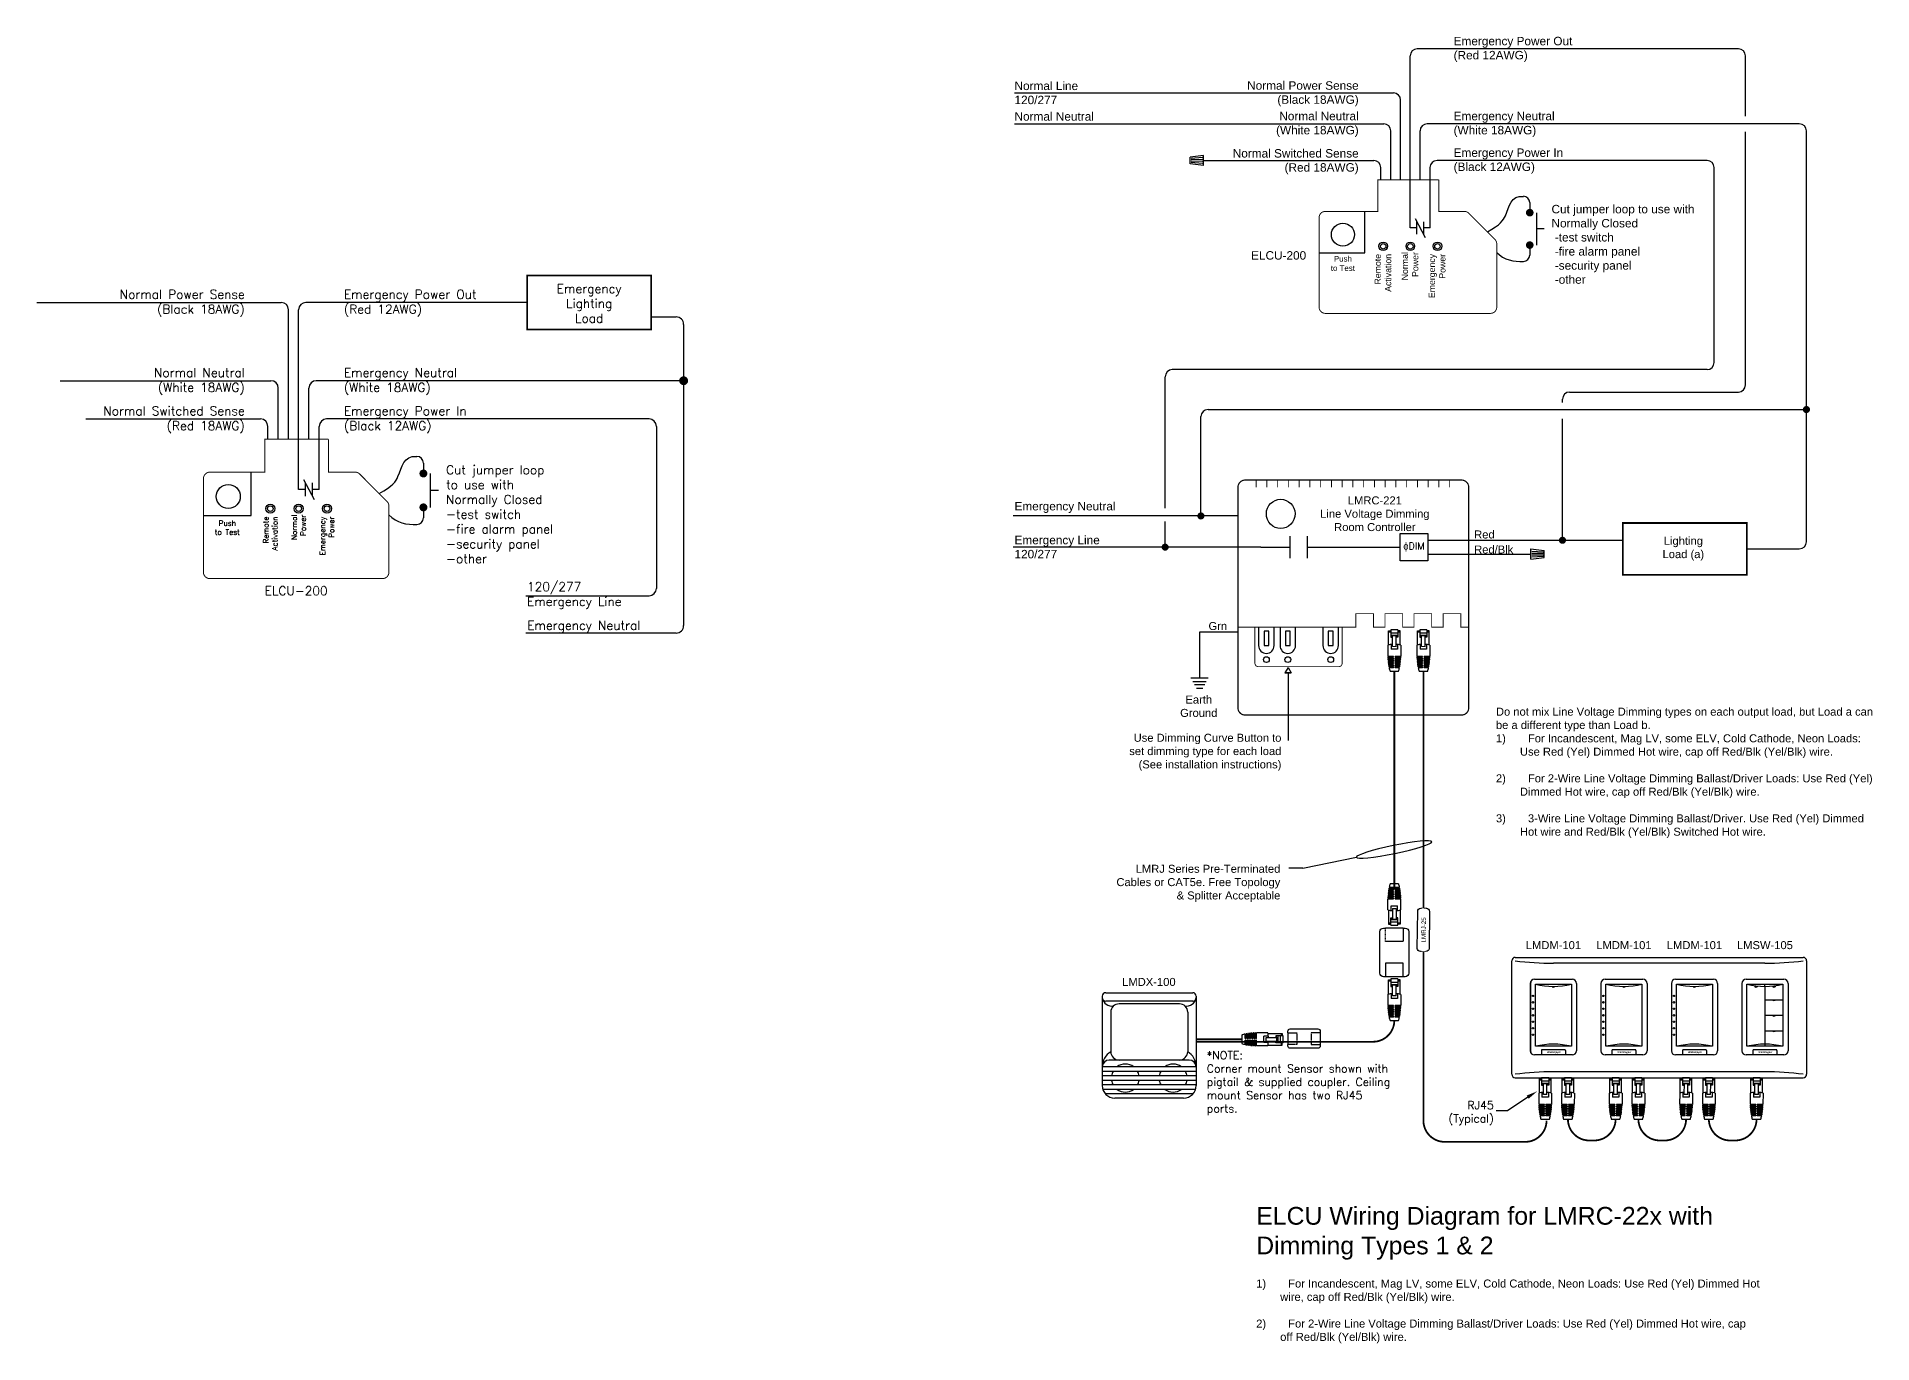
# Model space of a CAD drawing. Header units: inches. Extents: x 59 to 3361, y -1026 to 1732.
# Drawn here: x 59 to 575, y 29 to 396 of the extents above; entities that cross this region are included whole.
import ezdxf

# ---------------------------------------------------------------- set-up
doc = ezdxf.new("R2010")
doc.units = ezdxf.units.IN
doc.header["$MEASUREMENT"] = 0
doc.linetypes.add('HIDDEN', pattern=[0.375, 0.25, -0.125])
doc.layers.add('WS_DETAIL', color=7, linetype='Continuous')
doc.styles.add('ARIAL', font='arial.ttf')
doc.styles.add('ROMANS', font='ROMANS.shx', dxfattribs={"height": 0.0625})

# ---------------------------------------------------------------- blocks, each defined once
blk = doc.blocks.new('ELCU-200_TW')
for p, q in [((-72.97, 77.67), (-4.22, 77.67)), ((64.95, 77.67), (2.74, 77.67)), ((-2.14, 39.22), (-2.14, 75.6)), ((0.67, 25.08), (0.67, 75.6)), ((99.85, 73.59), (106.85, 73.59)), ((108.97, 71.48), (108.97, -13.21)), ((-66.36, 55.66), (-7.12, 55.66)), ((-5.05, 39.22), (-5.05, 53.58)), ((3.57, 39.22), (3.57, 53.58)), ((108.97, 55.66), (5.65, 55.66)), ((-59.11, 44.9), (-10.03, 44.9)), ((-7.95, 39.22), (-7.95, 42.82)), ((6.48, 25.08), (6.48, 42.82)), ((99.23, 44.9), (8.56, 44.9)), ((35.78, 32.51), (35.78, 29.57)), ((-12.65, 17.75), (-12.65, 29.95)), ((2.09, 27.88), (5.03, 22.28)), ((2.59, 23.23), (2.59, 26.93)), ((4.53, 26.93), (4.53, 23.23)), ((37.71, 29.57), (37.71, 20.04)), ((2.59, 25.08), (0.67, 25.08)), ((6.48, 25.08), (4.53, 25.08)), ((40.02, 24.81), (37.71, 24.81)), ((-26.09, 17.75), (-12.65, 17.75)), ((35.78, 20.04), (35.78, 17.1)), ((64.56, -4.83), (99.23, -4.83)), ((106.85, -15.33), (64.56, -15.33))]:
    blk.add_line(p, q)
at = {"linetype": 'Continuous'}
blk.add_line((101.31, 42.82), (101.31, -2.75), dxfattribs=at)
at = {"linetype": 'Continuous', "const_width": 0.522}
blk.add_lwpolyline([(64.95, 70.08), (99.85, 70.08), (99.85, 85.26), (64.95, 85.26)], close=True, dxfattribs=at)
at = {"linetype": 'Continuous'}
for points, const_width in [([(108.34, 55.66, 1), (109.59, 55.66, 1)], 1.25), ([(35.22, 29.57, -1), (36.34, 29.57, -1)], 1.11), ([(35.22, 20.04, 1), (36.34, 20.04, 1)], 1.11)]:
    blk.add_lwpolyline(points, format="xyb", close=True, dxfattribs=dict(at, const_width=const_width))
at = {"linetype": 'Continuous', "const_width": 0.276}
for points in [[(9.07, 39.22), (9.07, 29.95), (16.56, 29.95, -0.199289), (17.87, 29.41), (25.55, 21.7, -0.198535), (26.09, 20.4), (26.09, 1.84, -0.414214), (24.25, 0), (-24.25, 0, -0.414214), (-26.09, 1.84), (-26.09, 3.28)], [(-26.09, 3.28), (-26.09, 28.11, -0.414214), (-24.25, 29.95), (-8.85, 29.95), (-8.85, 39.22), (-0.74, 39.22), (9.07, 39.22)]]:
    blk.add_lwpolyline(points, format="xyb", dxfattribs=at)
for centre, radius in [((-19.09, 23.12), 3.37), ((-7.27, 19.69), 1.26), ((0.7, 19.69), 1.26), ((8.66, 19.69), 1.26), ((-7.27, 19.69), 0.795), ((0.7, 19.69), 0.795), ((8.66, 19.69), 0.795)]:
    blk.add_circle(centre, radius)
for centre, radius, start, end in [((-4.22, 75.6), 2.08, 0, 90), ((2.74, 75.6), 2.08, 90, 180), ((106.85, 71.48), 2.11, 0, 90), ((-7.12, 53.58), 2.08, 0, 90), ((5.65, 53.58), 2.08, 90, 180), ((-10.03, 42.82), 2.08, 0, 90), ((8.56, 42.82), 2.08, 90, 180), ((99.23, 42.82), 2.08, 0, 90), ((33.93, 32.51), 1.85, 0, 90), ((33.93, 17.1), 1.85, 270, 0), ((99.23, -2.75), 2.08, 270, 0), ((106.85, -13.21), 2.11, 270, 0)]:
    blk.add_arc(centre, radius, start, end)
blk.add_open_spline([(23.36, 23.9), (27.19, 26.11), (29.74, 29.85), (30.09, 34.66), (33.93, 34.37)], degree=3, knots=[0, 0, 0, 0, 0.853506, 2.600202, 2.600202, 2.600202, 2.600202])
blk.add_open_spline([(26.09, 17.92), (28.19, 15.69), (31.15, 15.08), (33.93, 15.25)], degree=3)
at = {"style": 'ROMANS'}
for s, insert, char_height, width, attachment_point in [('Emergency\\PLighting\\PLoad', (82.4, 82.8), 2.5, 34.9013, 2), ('Normal Power Sense\\P(Black 18AWG)', (-14.46, 81.2), 2.5, 66.8257, 3), ('Emergency Power Out\\P(Red 12AWG)', (13.42, 81.2), 2.5, 66.8257, 1), ('Normal Neutral\\P(White 18AWG)', (-14.46, 59.19), 2.5, 66.8257, 3), ('Emergency Neutral\\P(White 18AWG)', (13.42, 59.19), 2.5, 66.8257, 1), ('Normal Switched Sense\\P(Red 18AWG)', (-14.46, 48.42), 2.5, 66.8257, 3), ('Emergency Power In\\P(Black 12AWG)', (13.42, 48.42), 2.5, 66.8257, 1), ('Cut jumper loop\\Pto use with\\PNormally Closed\\P-test switch\\P-fire alarm panel\\P-security panel\\P-other', (42.16, 31.85), 2.5, 66.8257, 1), ('Push\\Pto Test', (-19.37, 16.34), 1.5, 11.3465, 2), ('ELCU-200', (0, -2.16), 2.5, 66.8257, 2), ('120/277\\PEmergency Line', (64.95, -1.01), 2.5, 66.8257, 1), ('Emergency Neutral', (64.97, -11.91), 2.5, 66.8257, 1)]:
    blk.add_mtext(s, dxfattribs=dict(at, insert=insert, char_height=char_height, width=width, attachment_point=attachment_point))
at = {"char_height": 1.5, "width": 66.8257, "attachment_point": 6, "rotation": 90, "style": 'ROMANS'}
for s, insert in [('Remote\\PActivation', (-7.27, 17.46)), ('Normal\\PPower', (0.7, 17.98)), ('Emergency\\PPower', (8.66, 17.46))]:
    blk.add_mtext(s, dxfattribs=dict(at, insert=insert))
blk = doc.blocks.new('A$C28216DC1')
blk.add_lwpolyline([(22.84, 8.11), (17.13, 4.27), (13.98, 4.27)])
blk.add_solid([(23.11, 7.67), (22.56, 8.56), (25.52, 9.76)])
at = {"linetype": 'Continuous', "insert": (13.29, 3.59), "char_height": 2.25, "width": 37.309, "attachment_point": 6, "style": 'ROMANS'}
blk.add_mtext('\\pi29.81;RJ45\\P\\pi22.42;(Typical)', dxfattribs=at)
blk = doc.blocks.new('*U112')
for p, q in [((-1.64, 7.37), (-1.63, 11.37)), ((-1.63, 11.37), (-0.99, 11.37)), ((-1.63, 11.09), (-0.99, 11.09)), ((1, 11.65), (-0.99, 11.65)), ((-0.99, 11.65), (-0.99, 9.56)), ((-0.99, 10.79), (1, 10.79)), ((1, 11.65), (1, 9.56)), ((1.65, 11.37), (1, 11.37)), ((1, 11.09), (1.65, 11.09)), ((1.64, 7.37), (1.65, 11.37)), ((-1.8, 7.34), (-1.81, 4.17)), ((-0.99, 10.12), (1, 10.12)), ((-0.5, 9.76), (-0.99, 9.76)), ((-0.99, 9.56), (-0.5, 9.56)), ((-0.9, 7.49), (-0.9, 6.2)), ((0.9, 6.2), (-0.9, 6.2)), ((-0.5, 6.9), (-0.49, 10.12)), ((0.5, 6.89), (-0.5, 6.9)), ((0.51, 9.89), (-0.49, 9.89)), ((0.5, 6.89), (0.51, 10.12)), ((1, 9.56), (0.5, 9.56)), ((1, 9.76), (0.51, 9.76)), ((0.9, 7.49), (0.9, 6.2)), ((1.81, 7.33), (1.8, 4.16)), ((-0.21, 4.16), (-1.81, 4.17)), ((-0.21, 3.92), (-1.81, 3.92)), ((-0.21, 3.67), (-1.8, 3.67)), ((-0.21, 3.42), (-1.79, 3.43)), ((-0.21, 3.18), (-1.78, 3.18)), ((-0.22, 2.93), (-1.76, 2.93)), ((-0.22, 2.69), (-1.74, 2.69)), ((-0.22, 2.44), (-1.71, 2.44)), ((-0.22, 2.19), (-1.68, 2.19)), ((-0.22, 1.95), (-1.65, 1.95)), ((-0.22, 1.7), (-1.61, 1.7)), ((-0.22, 1.45), (-1.57, 1.45)), ((-0.22, 1.21), (-1.52, 1.21)), ((-0.22, 0.96), (-1.47, 0.96)), ((-1.21, 0), (1.21, 0)), ((-0.81, 3.67), (-0.82, 3.43)), ((-0.82, 3.18), (-0.82, 2.93)), ((-0.82, 2.69), (-0.82, 2.44)), ((-0.82, 2.19), (-0.82, 1.95)), ((-0.82, 1.7), (-0.82, 1.45)), ((-0.82, 1.21), (-0.82, 0.96)), ((-0.81, 4.16), (-0.81, 3.92)), ((-0.22, 2.93), (-0.21, 3.18)), ((-0.22, 2.44), (-0.22, 2.69)), ((-0.22, 1.95), (-0.22, 2.19)), ((-0.22, 1.45), (-0.22, 1.7)), ((-0.22, 0.96), (-0.22, 1.21)), ((-0.21, 3.92), (-0.21, 4.16)), ((-0.21, 3.42), (-0.21, 3.67)), ((0.2, 1.95), (0.2, 2.19)), ((1.67, 2.19), (0.2, 2.19)), ((1.64, 1.94), (0.2, 1.95)), ((0.2, 1.45), (0.2, 1.7)), ((1.6, 1.7), (0.2, 1.7)), ((1.55, 1.45), (0.2, 1.45)), ((0.2, 0.96), (0.2, 1.21)), ((1.51, 1.2), (0.2, 1.21)), ((1.45, 0.96), (0.2, 0.96)), ((0.21, 3.92), (0.21, 4.16)), ((1.8, 4.16), (0.21, 4.16)), ((1.8, 3.91), (0.21, 3.92)), ((0.21, 3.42), (0.21, 3.67)), ((1.79, 3.67), (0.21, 3.67)), ((1.78, 3.42), (0.21, 3.42)), ((0.21, 2.93), (0.21, 3.18)), ((1.77, 3.18), (0.21, 3.18)), ((1.75, 2.93), (0.21, 2.93)), ((0.21, 2.44), (0.21, 2.68)), ((1.73, 2.68), (0.21, 2.68)), ((1.7, 2.44), (0.21, 2.44)), ((0.8, 1.7), (0.8, 1.45)), ((0.8, 1.21), (0.8, 0.96)), ((0.81, 4.16), (0.81, 3.92)), ((0.81, 3.67), (0.81, 3.42)), ((0.81, 3.18), (0.81, 2.93)), ((0.81, 2.68), (0.81, 2.44)), ((0.81, 2.19), (0.81, 1.94))]:
    blk.add_line(p, q)
for centre, radius, start, end in [((-0.01, -0.65), 8.19, 93.4212, 102.6603), ((-0.01, -0.65), 8.19, 77.1781, 86.4172), ((13.26, 4.15), 15.07, 180.8562, 181.7934), ((13.26, 4.15), 15.07, 182.7312, 183.6696), ((13.26, 4.15), 15.07, 184.6091, 185.5499), ((13.26, 4.15), 15.07, 186.4922, 187.4363), ((13.26, 4.15), 15.07, 188.3824, 189.3309), ((13.26, 4.15), 15.07, 190.282, 191.2359), ((13.26, 4.15), 15.07, 192.1931, 195.9571), ((-13.27, 4.18), 15.07, 343.8813, 347.6453), ((-13.27, 4.18), 15.07, 348.6025, 349.5565), ((-13.27, 4.18), 15.07, 350.5075, 351.456), ((-13.27, 4.18), 15.07, 352.4021, 353.3462), ((-13.27, 4.18), 15.07, 354.2885, 355.2293), ((-13.27, 4.18), 15.07, 356.1688, 357.1073), ((-13.27, 4.18), 15.07, 358.045, 358.9822)]:
    blk.add_arc(centre, radius, start, end)
blk = doc.blocks.new('*U115')
for p, q in [((1.21, 0), (-1.21, 0)), ((-1.81, -7.33), (-1.8, -4.16)), ((-1.8, -3.91), (-0.21, -3.92)), ((-1.8, -4.16), (-0.21, -4.16)), ((-1.79, -3.67), (-0.21, -3.67)), ((-1.78, -3.42), (-0.21, -3.42)), ((-1.77, -3.18), (-0.21, -3.18)), ((-1.75, -2.93), (-0.21, -2.93)), ((-1.73, -2.68), (-0.21, -2.68)), ((-1.7, -2.44), (-0.21, -2.44)), ((-1.67, -2.19), (-0.2, -2.19)), ((-1.64, -1.94), (-0.2, -1.95)), ((-1.6, -1.7), (-0.2, -1.7)), ((-1.55, -1.45), (-0.2, -1.45)), ((-1.51, -1.2), (-0.2, -1.21)), ((-1.45, -0.96), (-0.2, -0.96)), ((-0.81, -2.19), (-0.81, -1.94)), ((-0.81, -2.68), (-0.81, -2.44)), ((-0.81, -3.18), (-0.81, -2.93)), ((-0.81, -3.67), (-0.81, -3.42)), ((-0.81, -4.16), (-0.81, -3.92)), ((-0.8, -1.21), (-0.8, -0.96)), ((-0.8, -1.7), (-0.8, -1.45)), ((-0.21, -2.44), (-0.21, -2.68)), ((-0.21, -2.93), (-0.21, -3.18)), ((-0.21, -3.42), (-0.21, -3.67)), ((-0.21, -3.92), (-0.21, -4.16)), ((-0.2, -0.96), (-0.2, -1.21)), ((-0.2, -1.45), (-0.2, -1.7)), ((-0.2, -1.95), (-0.2, -2.19)), ((0.22, -2.93), (0.21, -3.18)), ((0.21, -3.18), (1.78, -3.18)), ((0.21, -3.42), (1.79, -3.43)), ((0.21, -3.42), (0.21, -3.67)), ((0.21, -3.67), (1.8, -3.67)), ((0.21, -3.92), (1.81, -3.92)), ((0.21, -3.92), (0.21, -4.16)), ((0.21, -4.16), (1.81, -4.17)), ((0.22, -0.96), (1.47, -0.96)), ((0.22, -0.96), (0.22, -1.21)), ((0.22, -1.21), (1.52, -1.21)), ((0.22, -1.45), (1.57, -1.45)), ((0.22, -1.45), (0.22, -1.7)), ((0.22, -1.7), (1.61, -1.7)), ((0.22, -1.95), (1.65, -1.95)), ((0.22, -1.95), (0.22, -2.19)), ((0.22, -2.19), (1.68, -2.19)), ((0.22, -2.44), (1.71, -2.44)), ((0.22, -2.44), (0.22, -2.69)), ((0.22, -2.69), (1.74, -2.69)), ((0.22, -2.93), (1.76, -2.93)), ((0.81, -3.67), (0.82, -3.43)), ((0.81, -4.16), (0.81, -3.92)), ((0.82, -1.21), (0.82, -0.96)), ((0.82, -1.7), (0.82, -1.45)), ((0.82, -2.19), (0.82, -1.95)), ((0.82, -2.69), (0.82, -2.44)), ((0.82, -3.18), (0.82, -2.93)), ((1.8, -7.34), (1.81, -4.17)), ((-1.64, -7.37), (-1.65, -11.37)), ((-1, -11.65), (-1, -9.56)), ((-1, -9.56), (-0.5, -9.56)), ((-1, -9.76), (-0.51, -9.76)), ((0.99, -10.12), (-1, -10.12)), ((-0.9, -7.49), (-0.9, -6.2)), ((-0.9, -6.2), (0.9, -6.2)), ((-0.5, -6.89), (-0.51, -10.12)), ((-0.51, -9.89), (0.49, -9.89)), ((-0.5, -6.89), (0.5, -6.9)), ((0.5, -6.9), (0.49, -10.12)), ((0.99, -9.56), (0.5, -9.56)), ((0.5, -9.76), (0.99, -9.76)), ((0.9, -7.49), (0.9, -6.2)), ((0.99, -11.65), (0.99, -9.56)), ((1.64, -7.37), (1.63, -11.37)), ((-1, -11.09), (-1.65, -11.09)), ((-1.65, -11.37), (-1, -11.37)), ((0.99, -10.79), (-1, -10.79)), ((-1, -11.65), (0.99, -11.65)), ((1.63, -11.09), (0.99, -11.09)), ((1.63, -11.37), (0.99, -11.37))]:
    blk.add_line(p, q)
for centre, radius, start, end in [((13.27, -4.18), 15.07, 163.8813, 167.6453), ((13.27, -4.18), 15.07, 178.045, 178.9822), ((13.27, -4.18), 15.07, 176.1688, 177.1073), ((13.27, -4.18), 15.07, 174.2885, 175.2293), ((13.27, -4.18), 15.07, 172.4021, 173.3462), ((13.27, -4.18), 15.07, 170.5075, 171.456), ((13.27, -4.18), 15.07, 168.6025, 169.5565), ((-13.26, -4.15), 15.07, 12.1931, 15.9571), ((-13.26, -4.15), 15.07, 10.282, 11.2359), ((-13.26, -4.15), 15.07, 8.3824, 9.3309), ((-13.26, -4.15), 15.07, 6.4922, 7.4363), ((-13.26, -4.15), 15.07, 4.6091, 5.5499), ((-13.26, -4.15), 15.07, 2.7312, 3.6696), ((-13.26, -4.15), 15.07, 0.8562, 1.7934), ((0.01, 0.65), 8.19, 257.1781, 266.4172), ((0.01, 0.65), 8.19, 273.4212, 282.6603)]:
    blk.add_arc(centre, radius, start, end)
blk = doc.blocks.new('*U133')
at = {"linetype": 'HIDDEN'}
for p, q in [((-6.83, 2.48), (-3.03, 2.48)), ((-3.03, 2.48), (-3.03, -2.48)), ((6.83, 2.48), (3.03, 2.48)), ((3.03, 2.48), (3.03, -2.48)), ((-3.03, -2.48), (-6.83, -2.48)), ((3.03, -2.48), (6.83, -2.48))]:
    blk.add_line(p, q, dxfattribs=at)
for p, q in [((-6.83, 2.48), (-6.83, -2.48)), ((6.83, 2.48), (6.83, -2.48))]:
    blk.add_line(p, q)
for points in [[(-6.83, 2.48), (-6.83, 3.08, -0.414214), (-5.83, 4.08), (5.83, 4.08, -0.414214), (6.83, 3.08), (6.83, 2.48)], [(6.83, -2.48), (6.83, -3.08, -0.414214), (5.83, -4.08), (-5.83, -4.08, -0.414214), (-6.83, -3.08), (-6.83, -2.48)]]:
    blk.add_lwpolyline(points, format="xyb")
blk = doc.blocks.new('*U185')
for p, q in [((-13.2, 12.65), (-13.2, 12.23)), ((-13.19, 12.12), (-13.19, -12.51)), ((-12.23, 13.61), (12.23, 13.61)), ((12.23, 11.27), (-12.23, 11.27)), ((8.48, 10.46), (-8.48, 10.46)), ((13.19, 12.65), (13.19, 12.23)), ((13.19, 12.12), (13.19, -12.51)), ((-10.83, 8.12), (-10.83, -2.98)), ((10.82, 8.12), (10.82, -2.98)), ((13.19, -7.24), (-13.19, -7.24)), ((13.19, -8.51), (-13.19, -8.51)), ((13.19, -9.77), (-13.19, -9.77)), ((11.23, -5.33), (-11.23, -5.33)), ((13.19, -11.04), (-13.19, -11.04)), ((13.19, -12.31), (-13.19, -12.31)), ((13.02, -13.58), (-13.02, -13.58)), ((12.3, -14.84), (-12.3, -14.84)), ((9.68, -16.02), (-9.68, -16.02))]:
    blk.add_line(p, q)
at = {"const_width": 0.5}
blk.add_lwpolyline([(13.19, 0.49), (26, 0.49)], dxfattribs=at)
for centre, radius, start, end in [((-12.23, 12.65), 0.965, 90, 180), ((-12.23, 12.23), 0.965, 180, 270), ((-10.51, 12.56), 2.72, 189.3383, 280.3118), ((-8.48, 8.12), 2.34, 90, 180), ((8.48, 8.12), 2.34, 0, 90), ((10.5, 12.56), 2.72, 259.6882, 350.6617), ((12.23, 12.65), 0.965, 0, 90), ((12.23, 12.23), 0.965, 270, 0), ((-8.13, -7.26), 5.06, 122.1791, 180.2423), ((-8.48, -2.98), 2.34, 180, 270), ((8.48, -2.98), 2.34, 270, 0), ((8.13, -7.26), 5.06, 359.7577, 57.8209), ((-11.23, -7.28), 1.96, 90, 180), ((-6.72, -10.4), 3.94, 151.3746, 170.9384), ((-6.72, -10.4), 3.94, 53.1936, 126.8064), ((-6.72, -10.4), 3.94, 9.0616, 28.6254), ((6.72, -10.4), 3.94, 151.3746, 170.9384), ((6.72, -10.4), 3.94, 53.1936, 126.8064), ((6.72, -10.4), 3.94, 9.0616, 28.6254), ((11.23, -7.28), 1.96, 0, 90), ((-9.68, -12.51), 3.51, 180, 270), ((-6.72, -10.4), 3.94, 189.4443, 209.0566), ((-6.72, -10.4), 3.94, 233.8289, 306.1711), ((-6.72, -10.4), 3.94, 330.9434, 350.5557), ((6.72, -10.4), 3.94, 189.4443, 209.0566), ((6.72, -10.4), 3.94, 233.8289, 306.1711), ((9.68, -12.51), 3.51, 270, 0), ((6.72, -10.4), 3.94, 330.9434, 350.5557)]:
    blk.add_arc(centre, radius, start, end)
at = {"rotation": 270}
blk.add_blockref('*U112', (26, 0.49), dxfattribs=at)
at = {"xscale": 0.6687071920106525, "yscale": 0.6687071920106525, "zscale": 0.6687071920106525}
blk.add_blockref('*U133', (43.55, 0.69), dxfattribs=at)
at = {"insert": (-0.09, 17.76), "char_height": 2.25, "width": 40.9705, "attachment_point": 2, "style": 'ARIAL'}
blk.add_mtext('LMDX-100', dxfattribs=at)
blk = doc.blocks.new('WallPlate4Gang')
for p, q in [((-40.62, 0.96), (-40.62, 32.88)), ((-39.66, 33.84), (-18.14, 33.84)), ((30.59, 32.2), (-28.9, 32.2)), ((-19.83, 33.84), (21.52, 33.84)), ((0, 33.84), (41.35, 33.84)), ((42.31, 32.88), (42.31, 0.96)), ((-35.39, 26.52), (-35.39, 7.57)), ((-34.21, 27.7), (-23.58, 27.7)), ((-22.4, 26.52), (-22.4, 7.57)), ((-15.56, 26.52), (-15.56, 7.57)), ((-14.38, 27.7), (-3.75, 27.7)), ((-2.57, 26.52), (-2.57, 7.57)), ((4.26, 26.52), (4.26, 7.57)), ((5.44, 27.7), (16.08, 27.7)), ((17.26, 26.52), (17.26, 7.57)), ((24.09, 26.52), (24.09, 7.57)), ((25.27, 27.7), (35.9, 27.7)), ((37.08, 26.52), (37.08, 7.57)), ((-23.58, 6.39), (-34.21, 6.39)), ((-3.75, 6.39), (-14.38, 6.39)), ((16.08, 6.39), (5.44, 6.39)), ((35.9, 6.39), (25.27, 6.39)), ((-39.66, 0), (-18.14, 0)), ((30.59, 1.64), (-28.9, 1.64)), ((-19.83, 0), (21.52, 0)), ((0, 0), (41.35, 0))]:
    blk.add_line(p, q)
for centre, radius, start, end in [((-39.66, 32.88), 0.96, 90, 180), ((-28.9, 117.54), 85.35, 262.7571, 270), ((30.59, 117.54), 85.35, 270, 277.2429), ((41.35, 32.88), 0.96, 0, 90), ((-34.21, 26.52), 1.18, 90, 180), ((-23.58, 26.52), 1.18, 0, 90), ((-14.38, 26.52), 1.18, 90, 180), ((-3.75, 26.52), 1.18, 0, 90), ((5.44, 26.52), 1.18, 90, 180), ((16.08, 26.52), 1.18, 0, 90), ((25.27, 26.52), 1.18, 90, 180), ((35.9, 26.52), 1.18, 0, 90), ((-34.21, 7.57), 1.18, 180, 270), ((-23.58, 7.57), 1.18, 270, 0), ((-14.38, 7.57), 1.18, 180, 270), ((-3.75, 7.57), 1.18, 270, 0), ((5.44, 7.57), 1.18, 180, 270), ((16.08, 7.57), 1.18, 270, 0), ((25.27, 7.57), 1.18, 180, 270), ((35.9, 7.57), 1.18, 270, 0), ((-39.66, 0.96), 0.96, 180, 270), ((-28.9, -83.7), 85.35, 90, 97.2429), ((30.59, -83.7), 85.35, 82.7571, 90), ((41.35, 0.96), 0.96, 270, 0)]:
    blk.add_arc(centre, radius, start, end)
blk = doc.blocks.new('*U114')
blk.add_blockref('WallPlate4Gang', (28.9, 0))
blk = doc.blocks.new('*U285')
for p, q in [((-5.32, 21.31), (5.32, 21.31)), ((-6.5, 20.13), (-6.5, 1.18)), ((-5.07, 2.44), (-5.07, 19.89)), ((-5.07, 19.89), (5.07, 19.89)), ((-5.07, 19.89), (5.07, 19.89)), ((-0.33, 19.29), (-0.33, 19.19)), ((0.33, 19.29), (0.33, 19.19)), ((5.07, 19.89), (5.07, 2.44)), ((6.5, 20.13), (6.5, 1.18)), ((5.32, 0), (-5.32, 0)), ((5.07, 2.44), (-5.07, 2.44)), ((5.07, 2.44), (-5.07, 2.44)), ((-3.38, 1.24), (-3.38, 0)), ((3.14, 1.48), (-3.14, 1.48)), ((3.38, 1.24), (3.38, 0))]:
    blk.add_line(p, q)
for centre in [(-5.78, 16.63), (-5.78, 14.81), (-5.78, 12.99), (-5.78, 11.16), (-5.78, 9.34), (-5.78, 7.52), (-5.78, 5.7)]:
    blk.add_circle(centre, 0.199)
for centre, radius, start, end in [((-5.32, 20.13), 1.18, 90, 180), ((5.32, 20.13), 1.18, 0, 90), ((0, 41.25), 21.96, 256.6482, 283.3518), ((0, 19.73), 0.639, 238.6629, 301.3371), ((-5.32, 1.18), 1.18, 180, 270), ((0, -18.92), 21.96, 76.6482, 103.3518), ((-3.14, 1.24), 0.239, 90, 180), ((3.14, 1.24), 0.239, 0, 90), ((5.32, 1.18), 1.18, 270, 0)]:
    blk.add_arc(centre, radius, start, end)
at = {"style": 'ARIAL'}
for s, insert, char_height, width, attachment_point in [('LMDM-101', (0, 32.02), 2.25, 40.9705, 2), ('{\\fArial|b1|i1|c0|p34;Wattstopper}', (-1.79, 1.04), 0.4798, 3.7953, 1)]:
    blk.add_mtext(s, dxfattribs=dict(at, insert=insert, char_height=char_height, width=width, attachment_point=attachment_point))
blk = doc.blocks.new('*U286')
for p, q in [((-5.32, 21.31), (5.32, 21.31)), ((-6.5, 20.13), (-6.5, 1.18)), ((-5.07, 2.44), (-5.07, 19.89)), ((-5.07, 19.89), (5.07, 19.89)), ((-2.87, 19.29), (-2.87, 19.19)), ((-2.2, 19.29), (-2.87, 19.29)), ((-2.2, 19.29), (-2.2, 19.19)), ((0, 19.29), (0, 19.89)), ((0, 19.29), (0, 3.04)), ((0, 15.52), (5.07, 15.52)), ((2.2, 19.29), (2.2, 19.19)), ((2.2, 19.29), (2.87, 19.29)), ((2.2, 15.52), (2.2, 15.42)), ((2.87, 19.29), (2.87, 19.19)), ((2.87, 15.52), (2.87, 15.42)), ((5.07, 19.89), (5.07, 2.44)), ((6.5, 20.13), (6.5, 1.18)), ((0, 11.16), (5.07, 11.16)), ((2.2, 11.16), (2.2, 11.06)), ((2.87, 11.16), (2.87, 11.06)), ((0, 6.8), (5.07, 6.8)), ((2.2, 6.8), (2.2, 6.7)), ((2.87, 6.8), (2.87, 6.7)), ((5.32, 0), (-5.32, 0)), ((5.07, 2.44), (-5.07, 2.44)), ((-3.38, 1.24), (-3.38, 0)), ((3.14, 1.48), (-3.14, 1.48)), ((0, 3.04), (0, 2.44)), ((3.38, 1.24), (3.38, 0))]:
    blk.add_line(p, q)
for centre, radius, start, end in [((-5.32, 20.13), 1.18, 90, 180), ((5.32, 20.13), 1.18, 0, 90), ((0, 41.25), 21.96, 256.6482, 283.3518), ((-2.54, 19.73), 0.639, 238.6629, 301.3371), ((2.54, 19.73), 0.639, 238.6629, 301.3371), ((2.54, 15.96), 0.639, 238.6629, 301.3371), ((2.54, 11.6), 0.639, 238.6629, 301.3371), ((2.54, 7.24), 0.639, 238.6629, 301.3371), ((-5.32, 1.18), 1.18, 180, 270), ((0, -18.92), 21.96, 76.6482, 103.3518), ((-3.14, 1.24), 0.239, 90, 180), ((3.14, 1.24), 0.239, 0, 90), ((5.32, 1.18), 1.18, 270, 0)]:
    blk.add_arc(centre, radius, start, end)
at = {"style": 'ARIAL'}
for s, insert, char_height, width, attachment_point in [('LMSW-105', (0, 32.02), 2.25, 40.9705, 2), ('{\\fArial|b1|i1|c0|p34;Wattstopper}', (-1.79, 1.04), 0.4798, 3.7953, 1)]:
    blk.add_mtext(s, dxfattribs=dict(at, insert=insert, char_height=char_height, width=width, attachment_point=attachment_point))
blk = doc.blocks.new('*U132')
at = {"linetype": 'HIDDEN'}
for p, q in [((-2.48, 3.03), (-2.48, 6.83)), ((2.48, 6.83), (2.48, 3.03)), ((2.48, 3.03), (-2.48, 3.03)), ((2.48, -3.03), (-2.48, -3.03)), ((-2.48, -3.03), (-2.48, -6.83)), ((2.48, -6.83), (2.48, -3.03))]:
    blk.add_line(p, q, dxfattribs=at)
for p, q in [((2.48, 6.83), (-2.48, 6.83)), ((2.48, -6.83), (-2.48, -6.83))]:
    blk.add_line(p, q)
for points in [[(-2.48, -6.83), (-3.08, -6.83, -0.414214), (-4.08, -5.83), (-4.08, 5.83, -0.414214), (-3.08, 6.83), (-2.48, 6.83)], [(2.48, 6.83), (3.08, 6.83, -0.414214), (4.08, 5.83), (4.08, -5.83, -0.414214), (3.08, -6.83), (2.48, -6.83)]]:
    blk.add_lwpolyline(points, format="xyb")
blk = doc.blocks.new('*U134')
at = {"layer": 'WS_DETAIL', "const_width": 0.5}
for points in [[(0, 132.37), (0, 6)], [(34.64, 6), (34.64, 6)], [(6, 0), (28.64, 0)]]:
    blk.add_lwpolyline(points, dxfattribs=at)
for points in [[(0, 6, 0.414214), (6, 0)], [(28.64, 0, 0.414214), (34.64, 6)]]:
    blk.add_lwpolyline(points, format="xyb", dxfattribs=at)
blk = doc.blocks.new('*U246')
blk.add_lwpolyline([(-1.72, -5.19), (-1.6, 5.23, -0.414214), (-0.72, 6.09), (0.85, 6.08, -0.414214), (1.72, 5.19), (1.6, -5.23, -0.414214), (0.72, -6.09), (-0.85, -6.08, -0.414214)], format="xyb", close=True)
at = {"insert": (0.08, 0), "char_height": 1.25, "attachment_point": 5, "rotation": 89.3498, "style": 'ARIAL', "bg_fill": 3, "box_fill_scale": 1, "bg_fill_color": 256, "bg_fill_transparency": 0}
blk.add_mtext_dynamic_manual_height_columns('LMRJ-25', width=12.0337, gutter_width=70, heights=[0], dxfattribs=at)
blk = doc.blocks.new('*U179')
for p, q in [((-26, 47.2), (-17.89, 47.2)), ((-17.89, 50.31), (-17.89, 44.1)), ((-17.89, 50.31), (-17.89, 44.1)), ((-12.94, 50.31), (-12.94, 44.1)), ((-12.94, 50.31), (-12.94, 44.1)), ((-12.94, 47.2), (13.17, 47.2)), ((-26.64, 24.72), (-26.64, 19.51)), ((-22.27, 19.51), (-22.27, 24.72)), ((-20.61, 24.72), (-20.61, 19.51)), ((-16.25, 19.51), (-16.25, 24.72)), ((-8.56, 24.72), (-8.56, 19.51)), ((-4.19, 19.51), (-4.19, 24.72))]:
    blk.add_line(p, q)
for points, const_width in [([(-0.09, 66.07), (30.45, 66.07, -0.414214), (32.44, 64.07), (32.44, 2, -0.414214), (30.45, 0), (-30.45, 0, -0.414214), (-32.44, 2), (-32.44, 64.07, -0.414214), (-30.45, 66.07), (-0.09, 66.07)], 0.343), ([(-27.68, 24.72), (-27.68, 14.58, 0.414214), (-26.68, 13.58), (-4.15, 13.58, 0.414214), (-3.15, 14.58), (-3.15, 24.72)], 0.25)]:
    blk.add_lwpolyline(points, format="xyb", dxfattribs=dict(const_width=const_width))
at = {"const_width": 0.25}
for points in [[(-27.34, 64.06), (-27.34, 66.07)], [(-24.32, 64.06), (-24.32, 66.07)], [(-21.29, 64.06), (-21.29, 66.07)], [(-18.27, 64.06), (-18.27, 66.07)], [(-15.24, 64.06), (-15.24, 66.07)], [(-12.22, 64.06), (-12.22, 66.07)], [(-9.19, 64.06), (-9.19, 66.07)], [(-6.17, 64.06), (-6.17, 66.07)], [(-3.15, 64.06), (-3.15, 66.07)], [(-0.12, 64.06), (-0.12, 66.07)], [(2.9, 64.06), (2.9, 66.07)], [(5.93, 64.06), (5.93, 66.07)], [(8.95, 64.06), (8.95, 66.07)], [(11.98, 64.06), (11.98, 66.07)], [(15, 64.06), (15, 66.07)], [(18.03, 64.06), (18.03, 66.07)], [(21.05, 64.06), (21.05, 66.07)], [(24.07, 64.06), (24.07, 66.07)], [(27.1, 64.06), (27.1, 66.07)], [(32.44, 24.72), (30.2, 24.72), (30.2, 28.51), (25.24, 28.51), (25.24, 24.72), (22.03, 24.72), (22.03, 28.51), (17.07, 28.51), (17.07, 24.72), (13.86, 24.72), (13.86, 28.51), (8.9, 28.51), (8.9, 24.72), (5.69, 24.72), (5.69, 28.51), (0.73, 28.51), (0.73, 24.72), (-32.44, 24.72)]]:
    blk.add_lwpolyline(points, dxfattribs=at)
blk.add_lwpolyline([(-20.43, 52.43), (-21.24, 52.51), (-21.99, 52.75), (-22.67, 53.13), (-23.27, 53.64), (-23.77, 54.26), (-24.14, 54.98), (-24.38, 55.78), (-24.46, 56.64), (-24.46, 56.64), (-24.38, 57.45), (-24.14, 58.2), (-23.77, 58.89), (-23.27, 59.49), (-22.67, 59.98), (-21.99, 60.36), (-21.24, 60.59), (-20.43, 60.68), (-20.43, 60.68), (-19.63, 60.59), (-18.87, 60.36), (-18.19, 59.98), (-17.59, 59.49), (-17.09, 58.89), (-16.72, 58.2), (-16.48, 57.45), (-16.4, 56.64), (-16.4, 56.64), (-16.48, 55.78), (-16.72, 54.98), (-17.09, 54.26), (-17.59, 53.64), (-18.19, 53.13), (-18.87, 52.75), (-19.63, 52.51), (-20.43, 52.43), (-20.43, 52.43), (-20.43, 52.43)])
for points in [[(13.17, 51.08), (20.92, 51.08), (20.92, 43.33), (13.17, 43.33)], [(-25.12, 19.51), (-23.79, 19.51), (-23.79, 23.54), (-25.12, 23.54)], [(-19.09, 19.51), (-17.77, 19.51), (-17.77, 23.54), (-19.09, 23.54)], [(-7.04, 19.51), (-5.71, 19.51), (-5.71, 23.54), (-7.04, 23.54)]]:
    blk.add_lwpolyline(points, close=True)
for centre in [(-24.45, 15.57), (-18.43, 15.57), (-6.37, 15.57)]:
    blk.add_circle(centre, 0.819)
for centre in [(-24.45, 19.51), (-18.43, 19.51), (-6.37, 19.51)]:
    blk.add_arc(centre, 2.18, 180, 0)
at = {"insert": (6.05, 61.48), "char_height": 2.25, "width": 40.9705, "attachment_point": 2, "style": 'ARIAL'}
blk.add_mtext('LMRC-221\\PLine Voltage Dimming\\PRoom Controller', dxfattribs=at)
at = {"linetype": 'Continuous', "insert": (17.05, 47.2), "char_height": 2, "width": 5.8059, "attachment_point": 5, "style": 'ROMANS'}
blk.add_mtext('ɸDIM', dxfattribs=at)

msp = doc.modelspace()

# ---------------------------------------------------------------- linework, layer by layer
for p, q in [((537.65, 392.83), (447.36, 392.83)), ((445.37, 342.46), (445.37, 390.84)), ((539.65, 373.93), (539.65, 390.83)), ((334.09, 380.43), (440.69, 380.43)), ((442.68, 356), (442.68, 378.44)), ((334.09, 371.74), (437.91, 371.74)), ((554.8, 371.74), (450.14, 371.74)), ((439.89, 356), (439.89, 369.75)), ((448.15, 356), (448.15, 369.75)), ((539.65, 298.32), (539.65, 369.51)), ((556.8, 254.21), (556.8, 369.74)), ((387.26, 362.87), (383.5, 362.39)), ((383.5, 360.49), (383.5, 362.39)), ((386.96, 362.27), (383.8, 362.04)), ((386.96, 361.71), (383.8, 361.64)), ((387.26, 360), (387.26, 362.87)), ((387.26, 361.44), (435.12, 361.44)), ((528.86, 361.44), (452.92, 361.44)), ((387.26, 360), (383.5, 360.49)), ((386.96, 361.16), (383.8, 361.24)), ((386.96, 360.61), (383.8, 360.84)), ((437.11, 356), (437.11, 359.45)), ((450.94, 342.46), (450.94, 359.45)), ((530.86, 304.61), (530.86, 359.44)), ((447.21, 342.46), (445.37, 342.46)), ((446.73, 345.14), (449.54, 339.78)), ((447.21, 340.69), (447.21, 344.23)), ((449.07, 344.23), (449.07, 340.69)), ((450.94, 342.46), (449.07, 342.46)), ((376.46, 263.68), (376.46, 300.61)), ((528.86, 302.61), (378.46, 302.61)), ((488.19, 293.35), (488.19, 294.32)), ((490.19, 296.32), (537.65, 296.32)), ((386.52, 261.47), (386.52, 289.4)), ((388.52, 291.4), (556.8, 291.4)), ((488.19, 254.63), (488.19, 288.8)), ((376.46, 252.7), (376.46, 259.89)), ((505.17, 259.48), (505.17, 244.94)), ((450.31, 254.63), (477.87, 254.63)), ((450.31, 254.63), (505.17, 254.63)), ((450.31, 250.76), (479.27, 250.76)), ((479.27, 249.33), (479.27, 252.2)), ((479.27, 252.2), (483.04, 251.71)), ((479.27, 249.33), (483.04, 249.81)), ((479.57, 251.59), (482.74, 251.36)), ((479.57, 251.04), (482.74, 250.96)), ((479.57, 250.49), (482.74, 250.56)), ((479.57, 249.93), (482.74, 250.16)), ((483.04, 249.81), (483.04, 251.71)), ((540.06, 252.21), (554.8, 252.21)), ((411.01, 218.83), (410.15, 217.35)), ((410.15, 217.35), (411.86, 217.35)), ((411.86, 217.35), (410.15, 217.35)), ((411.01, 218.83), (411.86, 217.35)), ((411.01, 217.35), (411.01, 198.36)), ((383.71, 215.94), (388.54, 215.94)), ((384.23, 214.93), (388.02, 214.93)), ((384.69, 214.05), (387.57, 214.05)), ((385.23, 213.04), (387.02, 213.04)), ((415.14, 162.43), (411.25, 162.43))]:
    msp.add_line(p, q)
at = {"color": 7}
for p, q in [((432.61, 335.44), (432.61, 347.12)), ((478.99, 349.58), (478.99, 346.76)), ((480.85, 346.76), (480.85, 337.64)), ((483.06, 342.2), (480.85, 342.2)), ((478.99, 337.64), (478.99, 334.82)), ((419.75, 335.44), (432.61, 335.44))]:
    msp.add_line(p, q, dxfattribs=at)
at = {"linetype": 'Continuous'}
msp.add_line((415.14, 162.43), (430.23, 165.51), dxfattribs=at)
for points, const_width in [([(453.42, 356), (453.42, 347.12), (460.59, 347.12, -0.199289), (461.84, 346.61), (469.2, 339.23, -0.198535), (469.71, 337.98), (469.71, 320.2, -0.414214), (467.95, 318.44), (421.51, 318.44, -0.414214), (419.75, 320.2), (419.75, 321.58)], 0.264), ([(419.75, 321.58), (419.75, 345.36, -0.414214), (421.51, 347.12), (436.25, 347.12), (436.25, 356), (444.02, 356), (453.42, 356)], 0.264), ([(440.91, 119.6), (440.91, 119.6, -0.414214), (434.91, 113.6), (385.17, 113.6)], 0.5), ([(489.72, 91.84, 0.414214), (495.72, 85.84), (497.15, 85.84, 0.414214), (503.14, 91.84)], 0.5), ([(509.54, 91.84, 0.414214), (515.54, 85.84), (516.97, 85.84, 0.414214), (522.96, 91.84)], 0.5), ([(529.36, 91.84, 0.414214), (535.36, 85.84), (536.79, 85.84, 0.414214), (542.78, 91.84)], 0.5)]:
    msp.add_lwpolyline(points, format="xyb", dxfattribs=dict(const_width=const_width))
at = {"color": 7, "linetype": 'Continuous', "const_width": 1.07}
for points in [[(478.46, 346.76, -1), (479.53, 346.76, -1)], [(478.46, 337.64, 1), (479.53, 337.64, 1)]]:
    msp.add_lwpolyline(points, format="xyb", close=True, dxfattribs=at)
at = {"const_width": 1}
for points in [[(556.3, 291.4, 1), (557.3, 291.4, 1)], [(386.02, 261.47, 1), (387.02, 261.47, 1)], [(375.96, 252.7, 1), (376.95, 252.7, 1)], [(487.69, 254.63, 1), (488.69, 254.63, 1)]]:
    msp.add_lwpolyline(points, format="xyb", close=True, dxfattribs=at)
for points in [[(396.94, 261.47), (333.75, 261.47)], [(403.38, 252.7), (333.75, 252.7)], [(396.94, 228.77), (386.13, 228.77), (386.13, 215.94)]]:
    msp.add_lwpolyline(points)
at = {"linetype": 'Continuous', "const_width": 0.5}
msp.add_lwpolyline([(505.17, 244.94), (540.06, 244.94), (540.06, 259.48), (505.17, 259.48)], close=True, dxfattribs=at)
at = {"const_width": 0.5}
msp.add_lwpolyline([(440.91, 217.82), (440.91, 156.49)], dxfattribs=at)
at = {"color": 7}
msp.add_circle((426.44, 340.59), 3.23, dxfattribs=at)
for centre, radius in [((437.77, 337.3), 1.21), ((437.77, 337.3), 0.762), ((445.4, 337.3), 1.21), ((445.4, 337.3), 0.762), ((453.02, 337.3), 1.21), ((453.02, 337.3), 0.762)]:
    msp.add_circle(centre, radius)
for centre, radius, start, end in [((447.36, 390.84), 1.99, 90, 180), ((537.65, 390.83), 2, 0, 90), ((440.69, 378.44), 1.99, 0, 90), ((437.91, 369.75), 1.99, 0, 90), ((450.14, 369.75), 1.99, 90, 180), ((554.8, 369.74), 2, 0, 90), ((435.12, 359.45), 1.99, 0, 90), ((452.92, 359.45), 1.99, 90, 180), ((528.86, 359.44), 2, 0, 90), ((528.86, 304.61), 2, 270, 0), ((378.46, 300.61), 2, 90, 180), ((490.19, 294.32), 2, 90, 180), ((537.65, 298.32), 2, 270, 0), ((388.52, 289.4), 2, 90, 180), ((554.8, 254.21), 2, 270, 0)]:
    msp.add_arc(centre, radius, start, end)
for centre, start, end in [((477.22, 349.58), 0, 90), ((477.22, 334.82), 270, 0)]:
    msp.add_arc(centre, 1.78, start, end, dxfattribs=at)
at = {"extrusion": (0, 0, -1)}
msp.add_ellipse((440.83, 167.67), major_axis=(10.6, 2.16), ratio=0.103781, dxfattribs=at)
at = {"color": 7}
msp.add_open_spline([(467.1, 341.33), (470.77, 343.44), (473.21, 347.03), (473.55, 351.63), (477.22, 351.35)], degree=3, knots=[0, 0, 0, 0, 0.853506, 2.600202, 2.600202, 2.600202, 2.600202], dxfattribs=at)
msp.add_open_spline([(469.71, 335.6), (471.73, 333.47), (474.56, 332.89), (477.22, 333.05)], degree=3, dxfattribs=at)

# ---------------------------------------------------------------- block references
for name, p in [('ELCU-200_TW', (132.08, 243.84)), ('*U179', (429.38, 205.49)), ('*U112', (440.91, 217.82)), ('*U112', (449.08, 217.82)), ('*U134', (449.08, 85.45)), ('*U115', (440.91, 158)), ('*U132', (440.91, 138.73)), ('*U285', (485.65, 109.88)), ('*U285', (505.48, 109.88)), ('*U285', (525.31, 109.88)), ('*U286', (545.13, 109.88)), ('*U114', (485.65, 103.49)), ('*U185', (371.98, 113.79)), ('*U112', (440.91, 119.6)), ('*U112', (483.33, 91.84)), ('*U112', (489.72, 91.84)), ('*U112', (503.14, 91.84)), ('*U112', (509.54, 91.84)), ('*U112', (522.96, 91.84)), ('*U112', (529.36, 91.84)), ('*U112', (542.78, 91.84)), ('A$C28216DC1', (455.58, 89.92))]:
    msp.add_blockref(name, p)

# ---------------------------------------------------------------- texts
at = {"color": 7, "style": 'ARIAL'}
for s, insert, char_height, width, attachment_point in [('Emergency Power Out\\P(Red 12AWG)', (457.58, 396.21), 2.3761, 63.9991, 1), ('Normal Power Sense\\P(Black 18AWG)', (430.88, 383.71), 2.3761, 63.9991, 3), ('Normal Neutral', (334.09, 373.81), 2.3761, 45.0944, 4), ('Normal Neutral\\P(White 18AWG)', (430.88, 375.12), 2.3761, 63.9991, 3), ('Emergency Neutral\\P(White 18AWG)', (457.58, 375.12), 2.3761, 63.9991, 1), ('Normal Switched Sense\\P(Red 18AWG)', (430.88, 364.64), 2.3761, 63.9991, 3), ('Emergency Power In\\P(Black 12AWG)', (457.58, 364.82), 2.3761, 63.9991, 1), ('Cut jumper loop to use with\\PNormally Closed\\P -test switch\\P -fire alarm panel\\P -security panel\\P -other', (485.11, 348.95), 2.3761, 70.6983, 1), ('ELCU-200', (408.37, 335.93), 2.376, 59.7844, 2), ('Push\\Pto Test', (426.44, 334.59), 1.584, 63.9991, 2), ('Emergency Neutral', (334.09, 263.86), 2.3761, 45.0944, 4)]:
    msp.add_mtext(s, dxfattribs=dict(at, insert=insert, char_height=char_height, width=width, attachment_point=attachment_point))
at = {"color": 7, "linetype": 'Continuous', "char_height": 2.3761, "width": 32.5935, "attachment_point": 4, "style": 'ARIAL'}
for s, insert in [('Normal Line\\P120/277', (334.09, 380.43)), ('Emergency Line 120/277', (334.09, 252.7))]:
    msp.add_mtext(s, dxfattribs=dict(at, insert=insert))
at = {"char_height": 1.761, "width": 56.6513, "attachment_point": 3, "rotation": 90, "style": 'ARIAL'}
for s, insert in [('Normal\\PPower', (442.97, 335.66)), ('Remote\\PActivation', (435.34, 335.16)), ('Emergency\\PPower', (450.6, 335.16))]:
    msp.add_mtext(s, dxfattribs=dict(at, insert=insert))
at = {"linetype": 'Continuous', "style": 'ARIAL'}
for s, insert, char_height, width, attachment_point in [('Red', (463.36, 256.24), 2.249, 5.8059, 4), ('Red/Blk', (463.36, 252.01), 2.249, 10.5565, 4), ('Use Dimming Curve Button to set dimming type for each load (See installation instructions)', (409.15, 200.22), 2.2491, 44.7928, 3), ('LMRJ Series Pre-Terminated \\PCables or CAT5e. Free Topology \\P& Splitter Acceptable', (408.85, 163.37), 2.2491, 55.8216, 3), ('{\\Fromans|c0;*NOTE:\\PCorner mount Sensor shown with pigtail & supplied coupler. Ceiling mount Sensor has two RJ45 ports. }', (388.17, 110.93), 2.2491, 57.738, 1)]:
    msp.add_mtext(s, dxfattribs=dict(at, insert=insert, char_height=char_height, width=width, attachment_point=attachment_point))
at = {"style": 'ARIAL'}
for s, insert, char_height, width, attachment_point in [('Lighting Load \\FARIAL.TTF;(a)', (522.19, 255.61), 2.25, 12.1071, 2), ('Grn', (388.65, 230.5), 2.248, 35.2871, 4), ('Earth\\PGround', (385.91, 207.94), 2.248, 57.7149, 5), ('Do not mix Line Voltage Dimming types on each output load, but Load a can be a different type than Load b.\\P\\pi-6.75,l6.75;1)^IFor Incandescent, Mag LV, some ELV, Cold Cathode, Neon Loads: Use Red (Yel) Dimmed Hot wire, cap off Red/Blk (Yel/Blk) wire.\\P\\P2)^IFor 2-Wire Line Voltage Dimming Ballast/Driver Loads: Use Red (Yel) Dimmed Hot wire, cap off Red/Blk (Yel/Blk) wire.\\P\\P3)^I3-Wire Line Voltage Dimming Ballast/Driver. Use Red (Yel) Dimmed Hot wire and Red/Blk (Yel/Blk) Switched Hot wire.', (469.48, 207.56), 2.25, 106.2696, 1), ('{\\H2.2222x;ELCU Wiring Diagram for LMRC-22x with Dimming Types 1 & 2\\P}\\P\\pi-6.75,l6.75;1)^IFor Incandescent, Mag LV, some ELV, Cold Cathode, Neon Loads: Use Red (Yel) Dimmed Hot wire, cap off Red/Blk (Yel/Blk) wire.\\P\\P2)^IFor 2-Wire Line Voltage Dimming Ballast/Driver Loads: Use Red (Yel) Dimmed Hot wire, cap off Red/Blk (Yel/Blk) wire.', (402.06, 67.15), 2.25, 141.608, 1)]:
    msp.add_mtext(s, dxfattribs=dict(at, insert=insert, char_height=char_height, width=width, attachment_point=attachment_point))

# ---------------------------------------------------------------- next in the draw order: block references
msp.add_blockref('*U246', (449.08, 145.06))

doc.saveas('drawing.dxf')
